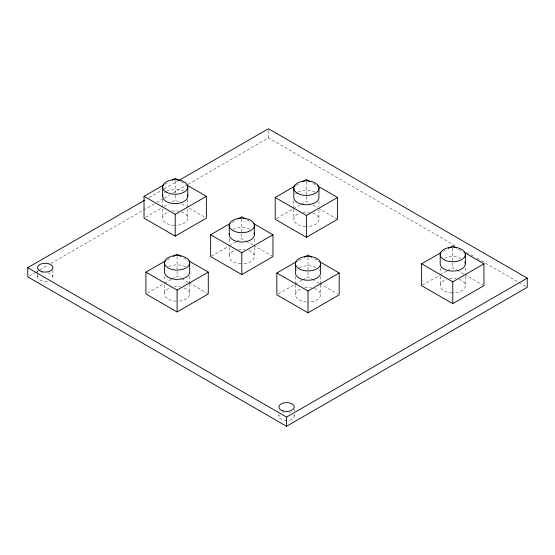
<?xml version="1.0" encoding="UTF-8"?>
<svg xmlns="http://www.w3.org/2000/svg" width="555" height="555" viewBox="0 0 555 555"><rect width="100%" height="100%" fill="white"/><g stroke="black" fill="none" stroke-linecap="round" stroke-linejoin="round"><path stroke-width="0.42" stroke-dasharray="2.77 2.08" d="M164.807 184.315L169.261 181.742M149.219 197.559L163.468 189.331M164.218 188.901L177.718 181.103M29.248 275.988L35.999 272.096M36.748 271.659L38.996 270.361M39.745 269.931L47.994 265.165M50.998 263.438L155.969 202.832M156.718 202.395L163.468 198.503M164.218 198.066L169.469 195.034M173.215 192.869L187.465 184.649M188.214 184.211L268.447 137.89L455.232 245.733M145.514 217.276L161.096 208.278M164.065 206.564L168.519 203.997M172.23 201.853L175.2 200.14L178.169 201.853M167.45 259.691L171.162 257.555M232.156 222.34L236.61 219.766M295.981 185.488L298.951 183.774M147.415 293.089L163.746 283.661M164.488 283.23L171.162 279.373M171.904 278.943L177.1 275.946L180.812 278.09M211.379 256.16L228.445 246.302M229.187 245.879L235.868 242.022M236.61 241.591L241.8 238.595L245.511 240.731M276.688 218.448L300.435 204.739M301.178 204.309L306.374 201.312L310.085 203.456M298.368 260.566L301.337 258.852M278.326 293.956L294.656 284.528M295.399 284.104L302.08 280.247M302.822 279.817L308.011 276.82L311.723 278.957M443.126 251.394L446.095 249.681M422.341 285.214L439.414 275.363M440.157 274.933L446.837 271.076M447.58 270.646L452.769 267.649L456.481 269.792M466.484 252.234L473.991 256.563M476.988 258.297L518.245 282.113M519.001 282.55L525.751 286.449M458.708 249.257L461.677 250.971M313.055 183.344L316.024 185.058M457.223 270.223L463.904 274.08M464.646 274.503L483.197 285.214M313.055 205.17L317.502 207.736M318.244 208.167L336.802 218.878M181.138 181.742L185.585 184.315M246.996 219.766L251.45 222.34M314.692 258.852L317.661 260.566M181.88 203.997L186.327 206.564M189.297 208.278L204.885 217.276M246.253 241.161L252.934 245.019M253.677 245.449L272.227 256.16M312.465 279.387L319.146 283.244M319.888 283.674L337.697 293.956M183.781 257.978L188.235 260.552M181.554 278.52L188.235 282.377M188.977 282.8L207.528 293.512M465.347 268.016L465.347 273.053M465.347 276.411L465.347 285.645M452.769 248.349L452.769 267.649M440.198 268.016L440.198 273.053M440.198 276.411L440.198 285.645M320.589 276.348L320.589 283.903M320.589 284.743L320.589 294.816M318.945 200.841L318.945 206.717M318.945 210.074L318.945 219.308M308.011 257.513L308.011 276.82M306.374 182.005L306.374 201.312M295.44 276.348L295.44 283.903M295.44 284.743L295.44 294.816M294.212 409.528L294.212 411.2M294.212 414.529L294.212 416.201M293.796 200.841L293.796 208.396M293.796 209.235L293.796 219.308M278.901 414.529L278.901 416.201M268.447 130.39L268.447 137.89M254.377 238.962L254.377 243.999M254.377 247.357L254.377 256.59M241.8 219.287L241.8 238.595M229.229 238.962L229.229 243.999M229.229 247.357L229.229 256.59M189.678 276.314L189.678 283.029M189.678 283.869L189.678 293.942M187.77 199.668L187.77 208.063M187.77 208.902L187.77 218.136M177.1 256.639L177.1 275.946M175.2 180.833L175.2 194.264M175.2 195.103L175.2 200.14M164.53 276.314L164.53 281.35M164.53 284.708L164.53 293.942M162.622 199.668L162.622 208.063M162.622 208.902L162.622 218.136M52.864 270.188L52.864 276.855M37.546 271.02L37.546 273.525M37.546 274.357L37.546 276.855M293.949 415.057A7.659 4.419 0 0 1 288.538 420.468M286.553 420.621A7.659 4.419 0 0 1 279.158 415.057M282.731 412.372A7.659 4.419 0 0 1 283.938 412.046M289.176 412.046A7.659 4.419 0 0 1 290.383 412.372M47.82 272.699A7.659 4.419 0 0 1 51.837 279.068M47.189 281.128A7.659 4.419 0 0 1 37.809 275.71M41.375 273.025A7.659 4.419 0 0 1 42.589 272.699M168.81 266.664A12.578 7.257 0 0 1 185.398 266.664M184.087 287.906A12.578 7.257 0 0 1 189.137 296.051A12.578 7.257 0 0 1 177.1 301.205M176.282 301.185A12.578 7.257 0 0 1 164.856 295.593A12.578 7.257 0 0 1 170.815 287.656M173.847 286.928A12.578 7.257 0 0 1 180.354 286.928M295.482 193.855A12.578 7.257 0 0 1 297.48 192.349M298.077 192.03A12.578 7.257 0 0 1 315.268 192.349M312.659 213.023A12.578 7.257 0 0 1 318.521 221.188A12.578 7.257 0 0 1 306.374 226.565M305.555 226.551A12.578 7.257 0 0 1 294.129 220.959A12.578 7.257 0 0 1 300.089 213.023M303.12 212.294A12.578 7.257 0 0 1 309.628 212.294M444.479 258.366A12.578 7.257 0 0 1 461.066 258.366M459.061 279.359A12.578 7.257 0 0 1 464.917 287.525A12.578 7.257 0 0 1 452.769 292.908M451.95 292.887A12.578 7.257 0 0 1 440.524 287.296A12.578 7.257 0 0 1 446.484 279.359M449.515 278.631A12.578 7.257 0 0 1 456.023 278.631M232.913 229.631A12.578 7.257 0 0 1 250.694 229.631M248.786 250.548A12.578 7.257 0 0 1 253.836 258.692A12.578 7.257 0 0 1 241.8 263.847M240.981 263.833A12.578 7.257 0 0 1 229.555 258.235A12.578 7.257 0 0 1 235.514 250.298M238.546 249.577A12.578 7.257 0 0 1 245.06 249.577M164.308 192.682A12.578 7.257 0 0 1 166.306 191.177M166.902 190.858A12.578 7.257 0 0 1 184.087 191.177M181.485 211.844A12.578 7.257 0 0 1 187.347 220.016A12.578 7.257 0 0 1 175.2 225.392M174.381 225.379A12.578 7.257 0 0 1 162.955 219.78A12.578 7.257 0 0 1 168.914 211.844M171.946 211.122A12.578 7.257 0 0 1 178.453 211.122M296.197 270.507A12.578 7.257 0 0 1 297.126 269.362M299.124 267.857A12.578 7.257 0 0 1 316.905 267.857M318.903 269.362A12.578 7.257 0 0 1 319.833 270.507M314.303 288.524A12.578 7.257 0 0 1 320.159 296.689A12.578 7.257 0 0 1 308.011 302.073M306.374 302.01A12.578 7.257 0 0 1 295.683 296.231A12.578 7.257 0 0 1 301.726 288.524M304.757 287.802A12.578 7.257 0 0 1 311.265 287.802"/><path stroke-width="0.83" d="M187.07 185.169L206.37 196.31L206.37 218.136L175.2 236.132L144.029 218.136L144.029 196.31L164.065 184.746M172.23 180.028L175.2 178.315L178.911 180.458M178.467 180.673L268.447 128.725L527.25 278.145L527.25 287.31L286.553 426.275L27.75 276.855L27.75 267.69L144.723 200.154M144.029 196.31L175.2 214.306L206.37 196.31M188.977 260.982L208.271 272.116L208.271 293.942L177.1 311.938L145.93 293.942L145.93 272.116L165.973 260.552M173.389 256.264L177.1 254.128L180.812 256.264M253.677 223.623L272.97 234.765L272.97 256.59L241.8 274.579L210.636 256.59L210.636 234.765L229.93 223.623M238.095 218.913L241.8 216.769L245.511 218.913M317.502 185.918L337.544 197.483L337.544 219.308L306.374 237.304L275.204 219.308L275.204 197.483L295.239 185.918M302.662 181.631L306.374 179.487L310.085 181.631M145.93 272.116L177.1 290.112L208.271 272.116M210.636 234.765L241.8 252.761L272.97 234.765M275.204 197.483L306.374 215.479L337.544 197.483M319.146 261.426L339.181 272.991L339.181 294.816L308.011 312.812L276.841 294.816L276.841 272.991L296.883 261.426M304.3 257.138L308.011 254.995L311.723 257.138M276.841 272.991L308.011 290.986L339.181 272.991M463.904 252.254L483.939 263.826L483.939 285.645L452.769 303.64L421.599 285.645L421.599 263.826L440.899 252.685M448.315 248.397L452.769 245.83L456.481 247.967M421.599 263.826L452.769 281.815L483.939 263.826M27.75 267.69L286.553 417.11L527.25 278.145M465.347 254.502A12.578 7.257 0 0 1 446.484 260.788A12.578 7.257 0 0 1 446.484 248.217A12.578 7.257 0 0 1 465.347 254.502L465.347 263.826M452.769 281.815L452.769 303.64M440.198 254.502L440.198 263.826A12.578 7.257 0 0 0 454.413 271.02A12.578 7.257 0 0 0 464.917 261.946M320.589 263.674A12.578 7.257 0 0 1 301.726 269.959A12.578 7.257 0 0 1 301.726 257.381A12.578 7.257 0 0 1 320.589 263.674L320.589 272.991A12.578 7.257 0 0 1 308.011 280.254A12.578 7.257 0 0 1 295.44 272.991L295.44 263.674M318.945 188.166L318.945 197.483A12.578 7.257 0 0 1 306.374 204.746A12.578 7.257 0 0 1 293.796 197.483L293.796 188.166M308.011 290.986L308.011 312.812M306.374 215.479L306.374 237.304M286.553 417.11L286.553 426.275M254.377 225.448A12.578 7.257 0 0 1 235.514 231.733A12.578 7.257 0 0 1 235.514 219.156A12.578 7.257 0 0 1 254.377 225.448L254.377 234.765M241.8 252.761L241.8 274.579M229.229 225.448L229.229 234.765M189.678 262.799A12.578 7.257 0 0 1 170.815 269.085A12.578 7.257 0 0 1 170.815 256.514A12.578 7.257 0 0 1 189.678 262.799L189.678 272.116A12.578 7.257 0 0 1 177.1 279.38A12.578 7.257 0 0 1 164.53 272.116L164.53 262.799M187.77 186.993L187.77 196.31M177.1 290.112L177.1 311.938M175.2 214.306L175.2 236.132M162.622 186.993L162.622 196.31M253.947 232.885A12.578 7.257 0 0 1 242.348 242.015A12.578 7.257 0 0 1 229.423 233.502M187.347 194.43A12.578 7.257 0 0 1 175.748 203.567A12.578 7.257 0 0 1 162.816 195.048M41.375 271.513A7.659 4.419 0 0 0 52.864 267.69A7.659 4.419 0 0 0 41.375 263.861A7.659 4.419 0 0 0 41.375 271.513M282.731 410.86A7.659 4.419 0 0 0 294.212 407.03A7.659 4.419 0 0 0 282.731 403.201A7.659 4.419 0 0 0 282.731 410.86M297.48 193.3A12.578 7.257 0 0 0 318.521 190.046A12.578 7.257 0 0 0 303.12 181.152A12.578 7.257 0 0 0 297.48 193.3M166.306 192.127A12.578 7.257 0 0 0 187.347 188.873A12.578 7.257 0 0 0 171.946 179.98A12.578 7.257 0 0 0 166.306 192.127"/></g></svg>
